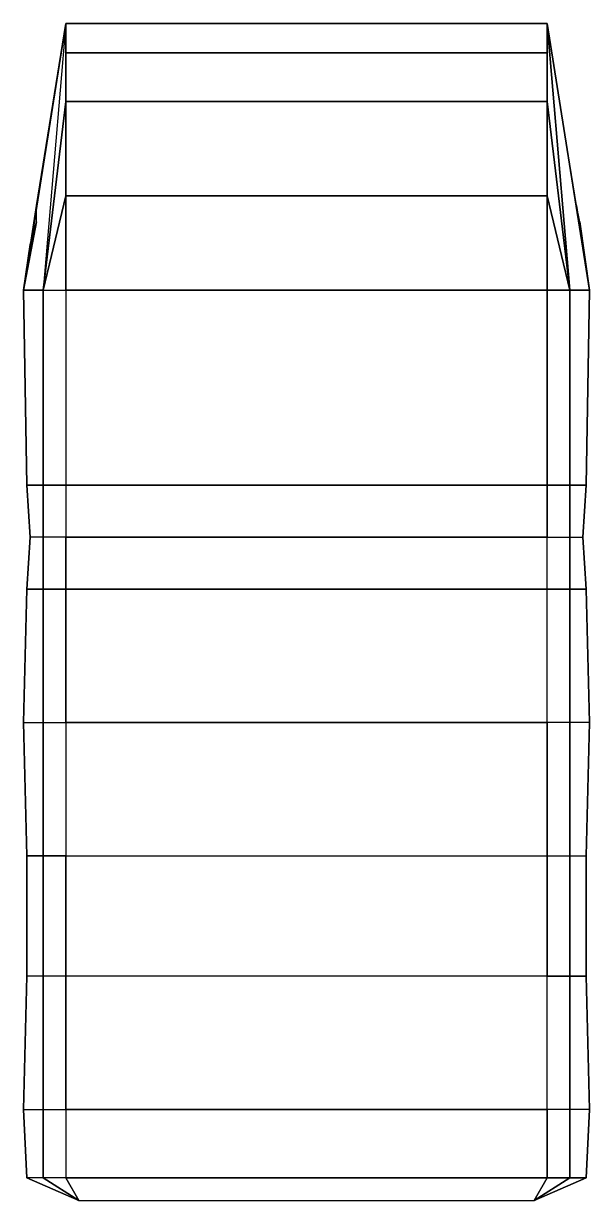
# Model space of a CAD drawing. Extents: x -0.87 to 0.87, y -2.72 to 0.9.
import ezdxf

# ---------------------------------------------------------------- set-up
doc = ezdxf.new("R2010")
doc.units = 0
doc.layers.add('TENT', color=3, linetype='CONTINUOUS')

msp = doc.modelspace()

# ---------------------------------------------------------------- linework, layer by layer
at = {"layer": 'TENT'}
for points in [[(-0.74, 0.9, 2.06), (-0.87, 0.08, 2.11), (-0.87, 0.08, 2.11), (-0.83, 0.34, 2.05)], [(-0.74, 0.9, 2.1), (-0.81, 0.08, 2.2), (-0.87, 0.08, 2.11), (-0.74, 0.9, 2.06)], [(-0.74, 0.9, 2.1), (-0.74, 0.9, 2.1), (-0.81, 0.08, 2.2), (-0.74, 0.66, 2.16)], [(-0.74, 0.9, 2.1), (-0.74, 0.81, 2.16), (0.74, 0.81, 2.16), (0.74, 0.9, 2.1)], [(-0.74, 0.9, 2.06), (-0.74, 0.9, 2.1), (0.74, 0.9, 2.1), (0.74, 0.9, 2.06)], [(-0.74, 0.9, 2.1), (-0.74, 0.9, 2.1), (-0.74, 0.66, 2.16), (-0.74, 0.81, 2.16)], [(0.74, 0.9, 2.06), (0.87, 0.08, 2.11), (0.87, 0.08, 2.11), (0.83, 0.34, 2.05)], [(0.74, 0.9, 2.1), (0.81, 0.08, 2.2), (0.87, 0.08, 2.11), (0.74, 0.9, 2.06)], [(0.74, 0.81, 2.16), (0.74, 0.66, 2.16), (0.74, 0.66, 2.16), (0.74, 0.9, 2.1)], [(0.74, 0.66, 2.16), (0.81, 0.08, 2.2), (0.81, 0.08, 2.2), (0.74, 0.9, 2.1)], [(-0.74, 0.81, 2.16), (-0.74, 0.66, 2.16), (0.74, 0.66, 2.16), (0.74, 0.81, 2.16)], [(-0.74, 0.66, 2.16), (-0.74, 0.66, 2.16), (-0.81, 0.08, 2.2), (-0.74, 0.37, 2.22)], [(-0.74, 0.66, 2.16), (-0.74, 0.37, 2.22), (0.74, 0.37, 2.22), (0.74, 0.66, 2.16)], [(0.74, 0.37, 2.22), (0.81, 0.08, 2.2), (0.81, 0.08, 2.2), (0.74, 0.66, 2.16)], [(-0.74, 0.37, 2.22), (-0.74, 0.37, 2.22), (-0.81, 0.08, 2.2), (-0.74, 0.08, 2.23)], [(-0.74, 0.37, 2.22), (-0.74, 0.08, 2.23), (0.74, 0.08, 2.23), (0.74, 0.37, 2.22)], [(0.74, 0.08, 2.23), (0.81, 0.08, 2.2), (0.81, 0.08, 2.2), (0.74, 0.37, 2.22)], [(-0.83, 0.34, 2.05), (-0.87, 0.08, 2.11), (-0.87, 0.08, 2.11), (-0.83, 0.29, 2)], [(0.83, 0.34, 2.05), (0.87, 0.08, 2.11), (0.87, 0.08, 2.11), (0.84, 0.29, 2)], [(-0.83, 0.29, 2), (-0.87, 0.08, 2.11), (-0.87, 0.08, 1.7), (-0.85, 0.22, 1.7)], [(0.84, 0.29, 2), (0.87, 0.08, 2.11), (0.87, 0.08, 1.7), (0.85, 0.22, 1.7)], [(-0.87, 0.08, 2.11), (-0.86, -0.52, 2.09), (-0.86, -0.52, 1.7), (-0.87, 0.08, 1.7)], [(-0.81, 0.08, 2.2), (-0.81, -0.52, 2.17), (-0.86, -0.52, 2.09), (-0.87, 0.08, 2.11)], [(-0.74, 0.08, 2.23), (-0.74, -0.52, 2.19), (-0.81, -0.52, 2.17), (-0.81, 0.08, 2.2)], [(-0.74, 0.08, 2.23), (-0.74, -0.52, 2.19), (0.74, -0.52, 2.19), (0.74, 0.08, 2.23)], [(0.74, 0.08, 2.23), (0.74, -0.52, 2.19), (0.81, -0.52, 2.17), (0.81, 0.08, 2.2)], [(0.81, 0.08, 2.2), (0.81, -0.52, 2.17), (0.86, -0.52, 2.09), (0.87, 0.08, 2.11)], [(0.87, 0.08, 2.11), (0.86, -0.52, 2.09), (0.86, -0.52, 1.7), (0.87, 0.08, 1.7)], [(-0.86, -0.52, 2.09), (-0.85, -0.68, 2.09), (-0.85, -0.68, 1.7), (-0.86, -0.52, 1.7)], [(-0.81, -0.52, 2.17), (-0.81, -0.68, 2.14), (-0.85, -0.68, 2.09), (-0.86, -0.52, 2.09)], [(-0.74, -0.52, 2.19), (-0.74, -0.68, 2.15), (-0.81, -0.68, 2.14), (-0.81, -0.52, 2.17)], [(-0.74, -0.52, 2.19), (-0.74, -0.68, 2.15), (0.74, -0.68, 2.15), (0.74, -0.52, 2.19)], [(0.74, -0.52, 2.19), (0.74, -0.68, 2.15), (0.81, -0.68, 2.14), (0.81, -0.52, 2.17)], [(0.81, -0.52, 2.17), (0.81, -0.68, 2.14), (0.85, -0.68, 2.09), (0.86, -0.52, 2.09)], [(0.86, -0.52, 2.09), (0.85, -0.68, 2.09), (0.85, -0.68, 1.7), (0.86, -0.52, 1.7)], [(-0.86, -0.84, 2.09), (-0.85, -0.68, 2.09), (-0.85, -0.68, 1.7), (-0.86, -0.84, 1.7)], [(-0.81, -0.84, 2.17), (-0.81, -0.68, 2.14), (-0.85, -0.68, 2.09), (-0.86, -0.84, 2.09)], [(-0.74, -0.84, 2.19), (-0.74, -0.68, 2.15), (-0.81, -0.68, 2.14), (-0.81, -0.84, 2.17)], [(0.74, -0.84, 2.19), (0.74, -0.68, 2.15), (-0.74, -0.68, 2.15), (-0.74, -0.84, 2.19)], [(0.74, -0.84, 2.19), (0.74, -0.68, 2.15), (0.81, -0.68, 2.14), (0.81, -0.84, 2.17)], [(0.81, -0.84, 2.17), (0.81, -0.68, 2.14), (0.85, -0.68, 2.09), (0.86, -0.84, 2.09)], [(0.86, -0.84, 2.09), (0.85, -0.68, 2.09), (0.85, -0.68, 1.7), (0.86, -0.84, 1.7)], [(-0.87, -1.25, 2.11), (-0.86, -0.84, 2.09), (-0.86, -0.84, 1.7), (-0.87, -1.25, 1.7)], [(-0.81, -1.25, 2.2), (-0.81, -0.84, 2.17), (-0.86, -0.84, 2.09), (-0.87, -1.25, 2.11)], [(-0.74, -1.25, 2.23), (-0.74, -0.84, 2.19), (-0.81, -0.84, 2.17), (-0.81, -1.25, 2.2)], [(0.74, -1.25, 2.23), (0.74, -0.84, 2.19), (-0.74, -0.84, 2.19), (-0.74, -1.25, 2.23)], [(0.74, -1.25, 2.23), (0.74, -0.84, 2.19), (0.81, -0.84, 2.17), (0.81, -1.25, 2.2)], [(0.81, -1.25, 2.2), (0.81, -0.84, 2.17), (0.86, -0.84, 2.09), (0.87, -1.25, 2.11)], [(0.87, -1.25, 2.11), (0.86, -0.84, 2.09), (0.86, -0.84, 1.7), (0.87, -1.25, 1.7)], [(-0.87, -1.25, 2.11), (-0.86, -1.66, 2.09), (-0.86, -1.66, 1.7), (-0.87, -1.25, 1.7)], [(-0.81, -1.25, 2.2), (-0.81, -1.66, 2.17), (-0.86, -1.66, 2.09), (-0.87, -1.25, 2.11)], [(-0.74, -1.25, 2.23), (-0.74, -1.66, 2.19), (-0.81, -1.66, 2.17), (-0.81, -1.25, 2.2)], [(-0.74, -1.25, 2.23), (-0.74, -1.66, 2.19), (0.74, -1.66, 2.19), (0.74, -1.25, 2.23)], [(0.74, -1.25, 2.23), (0.74, -1.66, 2.19), (0.81, -1.66, 2.17), (0.81, -1.25, 2.2)], [(0.81, -1.25, 2.2), (0.81, -1.66, 2.17), (0.86, -1.66, 2.09), (0.87, -1.25, 2.11)], [(0.87, -1.25, 2.11), (0.86, -1.66, 2.09), (0.86, -1.66, 1.7), (0.87, -1.25, 1.7)], [(-0.81, -1.66, 2.17), (-0.81, -2.03, 2.17), (-0.86, -2.03, 2.09), (-0.86, -1.66, 2.09)], [(-0.86, -1.66, 2.09), (-0.86, -2.03, 2.09), (-0.86, -2.03, 1.7), (-0.86, -1.66, 1.7)], [(-0.74, -1.66, 2.19), (-0.74, -2.03, 2.19), (-0.81, -2.03, 2.17), (-0.81, -1.66, 2.17)], [(0.74, -1.66, 2.19), (0.74, -2.03, 2.19), (-0.74, -2.03, 2.19), (-0.74, -1.66, 2.19)], [(0.81, -1.66, 2.17), (0.81, -2.03, 2.17), (0.74, -2.03, 2.19), (0.74, -1.66, 2.19)], [(0.86, -1.66, 2.09), (0.86, -2.03, 2.09), (0.81, -2.03, 2.17), (0.81, -1.66, 2.17)], [(0.86, -1.66, 1.7), (0.86, -2.03, 1.7), (0.86, -2.03, 2.09), (0.86, -1.66, 2.09)], [(-0.81, -2.44, 2.2), (-0.81, -2.03, 2.17), (-0.86, -2.03, 2.09), (-0.87, -2.44, 2.11)], [(-0.87, -2.44, 2.11), (-0.86, -2.03, 2.09), (-0.86, -2.03, 1.7), (-0.87, -2.44, 1.7)], [(-0.74, -2.44, 2.23), (-0.74, -2.03, 2.19), (-0.81, -2.03, 2.17), (-0.81, -2.44, 2.2)], [(0.74, -2.44, 2.23), (0.74, -2.03, 2.19), (-0.74, -2.03, 2.19), (-0.74, -2.44, 2.23)], [(0.74, -2.44, 2.23), (0.74, -2.03, 2.19), (0.81, -2.03, 2.17), (0.81, -2.44, 2.2)], [(0.81, -2.44, 2.2), (0.81, -2.03, 2.17), (0.86, -2.03, 2.09), (0.87, -2.44, 2.11)], [(0.87, -2.44, 2.11), (0.86, -2.03, 2.09), (0.86, -2.03, 1.7), (0.87, -2.44, 1.7)], [(-0.87, -2.44, 2.11), (-0.86, -2.65, 1.93), (-0.86, -2.65, 1.7), (-0.87, -2.44, 1.7)], [(-0.81, -2.44, 2.2), (-0.81, -2.65, 1.98), (-0.86, -2.65, 1.93), (-0.87, -2.44, 2.11)], [(-0.74, -2.44, 2.23), (-0.74, -2.65, 2), (-0.81, -2.65, 1.98), (-0.81, -2.44, 2.2)], [(-0.74, -2.44, 2.23), (-0.74, -2.65, 2), (0.74, -2.65, 2), (0.74, -2.44, 2.23)], [(0.74, -2.44, 2.23), (0.74, -2.65, 2), (0.81, -2.65, 1.98), (0.81, -2.44, 2.2)], [(0.81, -2.44, 2.2), (0.81, -2.65, 1.98), (0.86, -2.65, 1.93), (0.87, -2.44, 2.11)], [(0.87, -2.44, 2.11), (0.86, -2.65, 1.93), (0.86, -2.65, 1.7), (0.87, -2.44, 1.7)], [(-0.86, -2.65, 1.93), (-0.86, -2.65, 1.7), (-0.7, -2.72, 1.7), (-0.86, -2.65, 1.93)], [(-0.81, -2.65, 1.98), (-0.86, -2.65, 1.93), (-0.7, -2.72, 1.7), (-0.81, -2.65, 1.98)], [(-0.74, -2.65, 2), (-0.81, -2.65, 1.98), (-0.7, -2.72, 1.7), (-0.74, -2.65, 2)], [(-0.74, -2.65, 2), (-0.7, -2.72, 1.7), (0.7, -2.72, 1.7), (0.74, -2.65, 2)], [(0.74, -2.65, 2), (0.7, -2.72, 1.7), (0.7, -2.72, 1.7), (0.81, -2.65, 1.98)], [(0.81, -2.65, 1.98), (0.7, -2.72, 1.7), (0.7, -2.72, 1.7), (0.86, -2.65, 1.93)], [(0.86, -2.65, 1.93), (0.7, -2.72, 1.7), (0.7, -2.72, 1.7), (0.86, -2.65, 1.7)]]:
    msp.add_3dface(points, dxfattribs=at)

doc.saveas('drawing.dxf')
